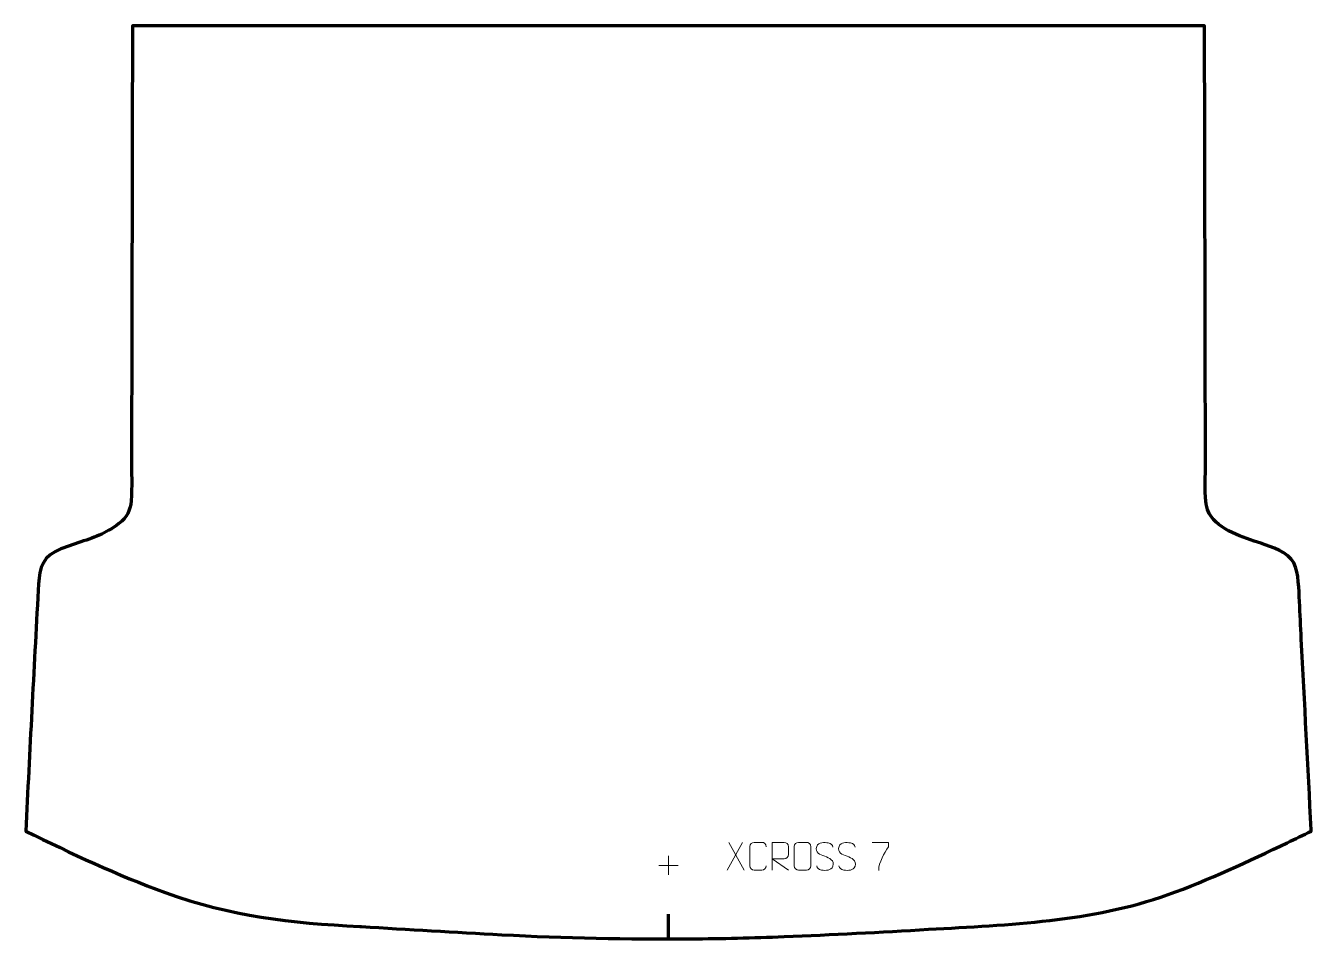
# Model space of a CAD drawing. Header units: millimetres. Extents: x 928 to 2084, y -18 to 802.
import ezdxf

# ---------------------------------------------------------------- set-up
doc = ezdxf.new("R2010")
doc.units = ezdxf.units.MM
doc.header["$MEASUREMENT"] = 0
doc.layers.add('layer 2', color=7, linetype='Continuous')
doc.layers.add('layer 3', color=7, linetype='Continuous')

msp = doc.modelspace()

# ---------------------------------------------------------------- linework, layer by layer
at = {"layer": 'layer 2', "color": 142, "lineweight": 9}
for points in [[(1572.4809, 68.5917), (1572.4809, 68.5917), (1558.7403, 43.6959), (1558.7403, 43.6959)], [(1560.1949, 68.5917), (1560.1949, 68.5917), (1573.9355, 43.6382), (1573.9355, 43.6382)], [(1497.3301, 47.9463), (1497.3301, 47.9463), (1514.4721, 47.9463), (1514.4721, 47.9463)], [(1505.9011, 56.5174), (1505.9011, 56.5174), (1505.9011, 39.3754), (1505.9011, 39.3754)]]:
    msp.add_open_spline(points, degree=3, dxfattribs=at)
for points, knots in [([(1593.7609, 47.4559), (1593.6211, 45.1325), (1591.9439, 43.6529), (1589.7962, 43.6421), (1589.7962, 43.6421), (1587.4643, 43.6425), (1585.1324, 43.6425), (1582.8009, 43.6421), (1582.8009, 43.6421), (1580.8759, 43.5367), (1578.9038, 45.4212), (1578.915, 47.4385), (1578.915, 47.4385), (1578.9154, 53.2086), (1578.9154, 58.9783), (1578.915, 64.7476), (1578.915, 64.7476), (1578.9192, 66.8857), (1580.6659, 68.6049), (1582.8183, 68.5914), (1582.8183, 68.5914), (1585.144, 68.5914), (1587.4701, 68.5914), (1589.7962, 68.5914), (1589.7962, 68.5914), (1591.7428, 68.6269), (1593.7342, 67.1354), (1593.7609, 64.6978)], [0, 0, 0, 0, 0.125, 0.125, 0.125, 0.125, 0.25, 0.25, 0.25, 0.25, 0.375, 0.375, 0.375, 0.375, 0.5, 0.5, 0.5, 0.5, 0.625, 0.625, 0.625, 0.625, 0.75, 0.75, 0.75, 0.75, 1, 1, 1, 1]), ([(1599.0059, 43.6382), (1599.0059, 43.6382), (1599.0059, 68.5917), (1599.0059, 68.5917), (1599.0059, 68.5917), (1602.6007, 68.5917), (1606.1962, 68.5917), (1609.7914, 68.5917), (1609.7914, 68.5917), (1612.1167, 68.554), (1613.674, 67.064), (1613.6699, 64.6976), (1613.6699, 64.6976), (1613.6695, 62.6621), (1613.6695, 59.6027), (1613.6699, 57.5667), (1613.6699, 57.5667), (1613.6634, 55.6912), (1611.8511, 53.7494), (1609.8416, 53.7303), (1609.8416, 53.7303), (1609.8416, 53.7303), (1599.0059, 53.7303), (1599.0059, 53.7303), (1599.0059, 53.7303), (1599.0059, 53.7303), (1613.6606, 43.6382), (1613.6606, 43.6382)], [0, 0, 0, 0, 0.125, 0.125, 0.125, 0.125, 0.25, 0.25, 0.25, 0.25, 0.375, 0.375, 0.375, 0.375, 0.5, 0.5, 0.5, 0.5, 0.625, 0.625, 0.625, 0.625, 0.75, 0.75, 0.75, 0.75, 1, 1, 1, 1]), ([(1622.8183, 68.5914), (1625.144, 68.5914), (1627.4701, 68.5914), (1629.7962, 68.5914), (1629.7962, 68.5914), (1631.7428, 68.627), (1633.7342, 67.1354), (1633.7609, 64.6978), (1633.7609, 64.6978), (1633.7605, 58.9509), (1633.7605, 53.2036), (1633.7609, 47.4559), (1633.7609, 47.4559), (1633.6211, 45.1325), (1631.9439, 43.6529), (1629.7962, 43.6421), (1629.7962, 43.6421), (1627.4643, 43.6425), (1625.1324, 43.6425), (1622.8009, 43.6421), (1622.8009, 43.6421), (1620.8759, 43.5367), (1618.9038, 45.4212), (1618.915, 47.4385), (1618.915, 47.4385), (1618.9153, 53.2086), (1618.9153, 58.9783), (1618.915, 64.7476), (1618.915, 64.7476), (1618.9192, 66.8857), (1620.6659, 68.6049), (1622.8183, 68.5914)], [0, 0, 0, 0, 0.111111111, 0.111111111, 0.111111111, 0.111111111, 0.222222222, 0.222222222, 0.222222222, 0.222222222, 0.333333333, 0.333333333, 0.333333333, 0.333333333, 0.444444444, 0.444444444, 0.444444444, 0.444444444, 0.555555556, 0.555555556, 0.555555556, 0.555555556, 0.666666667, 0.666666667, 0.666666667, 0.666666667, 0.777777778, 0.777777778, 0.777777778, 0.777777778, 1, 1, 1, 1]), ([(1646.3379, 56.115), (1642.0896, 57.5854), (1637.1815, 59.3812), (1639.1866, 64.9015), (1639.1866, 64.9015), (1640.6901, 69.0414), (1645.9037, 68.6529), (1649.5073, 68.0518), (1649.5073, 68.0518), (1652.3679, 67.5746), (1653.2326, 66.3614), (1653.5432, 64.2773)], [0, 0, 0, 0, 0.25, 0.25, 0.25, 0.25, 0.5, 0.5, 0.5, 0.5, 1, 1, 1, 1]), ([(1666.3379, 56.115), (1662.0896, 57.5854), (1657.1815, 59.3812), (1659.1866, 64.9015), (1659.1866, 64.9015), (1660.6901, 69.0414), (1665.9037, 68.6529), (1669.5073, 68.0518), (1669.5073, 68.0518), (1672.3679, 67.5746), (1673.2326, 66.3614), (1673.5432, 64.2773)], [0, 0, 0, 0, 0.25, 0.25, 0.25, 0.25, 0.5, 0.5, 0.5, 0.5, 1, 1, 1, 1]), ([(1688.9244, 68.4203), (1688.9244, 68.4203), (1703.7405, 68.4203), (1703.7405, 68.4203), (1703.7405, 68.4203), (1703.7402, 67.1707), (1703.7402, 65.9211), (1703.7405, 64.6713), (1703.7405, 64.6713), (1699.7461, 58.6742), (1694.8309, 50.8406), (1694.8309, 43.4618)], [0, 0, 0, 0, 0.25, 0.25, 0.25, 0.25, 0.5, 0.5, 0.5, 0.5, 1, 1, 1, 1]), ([(1646.3379, 56.1149), (1650.3565, 54.4682), (1655.386, 52.5799), (1653.552, 47.2196), (1653.552, 47.2196), (1652.0922, 42.9532), (1647.1814, 43.2099), (1643.4553, 43.7646), (1643.4553, 43.7646), (1640.7053, 44.1744), (1639.4844, 45.3879), (1639.1064, 47.5001)], [0, 0, 0, 0, 0.25, 0.25, 0.25, 0.25, 0.5, 0.5, 0.5, 0.5, 1, 1, 1, 1]), ([(1666.3379, 56.1149), (1670.3565, 54.4682), (1675.386, 52.5799), (1673.552, 47.2196), (1673.552, 47.2196), (1672.0922, 42.9532), (1667.1814, 43.2099), (1663.4553, 43.7646), (1663.4553, 43.7646), (1660.7053, 44.1744), (1659.4844, 45.3879), (1659.1064, 47.5001)], [0, 0, 0, 0, 0.25, 0.25, 0.25, 0.25, 0.5, 0.5, 0.5, 0.5, 1, 1, 1, 1])]:
    msp.add_open_spline(points, degree=3, knots=knots, dxfattribs=at)
at = {"layer": 'layer 2', "color": 142, "lineweight": 158}
msp.add_open_spline([(1505.9011, -17.5902), (1505.9011, -17.5902), (1505.9011, 3.9733), (1505.9011, 3.9733)], degree=3, dxfattribs=at)
at = {"layer": 'layer 3', "color": 242, "lineweight": 158}
msp.add_open_spline([(939.511, 295.1271), (940.3467, 309.9042), (940.8192, 322.5603), (955.1126, 329.8981), (955.1126, 329.8981), (961.0832, 332.9633), (968.7405, 335.3709), (975.1335, 337.5027), (975.1335, 337.5027), (989.5319, 342.2949), (999.6403, 345.4715), (1012.0159, 354.8538), (1012.0159, 354.8538), (1019.36, 360.5326), (1022.0809, 366.1986), (1023.0513, 375.3611), (1023.0513, 375.3611), (1023.8202, 387.9459), (1023.358, 401.159), (1023.3682, 413.8113), (1023.3682, 413.8113), (1023.3848, 421.7143), (1023.4013, 429.6174), (1023.4178, 437.5204), (1023.4178, 437.5204), (1023.451, 453.3264), (1023.4841, 469.1325), (1023.5173, 484.9385), (1023.5173, 484.9385), (1023.5522, 501.5765), (1023.587, 518.2144), (1023.6219, 534.8523), (1023.6219, 534.8523), (1023.7754, 608.0593), (1023.9289, 681.2662), (1024.0824, 754.4732), (1024.0824, 754.4732), (1024.1156, 770.2792), (1024.1487, 786.0853), (1024.1819, 801.8912), (1024.1819, 801.8912), (1024.1819, 801.8912), (1505.9011, 801.8912), (1505.9011, 801.8912), (1505.9011, 801.8912), (1505.9011, 801.8912), (1987.6203, 801.8912), (1987.6203, 801.8912), (1987.6203, 801.8912), (1987.7242, 752.3934), (1987.8279, 702.8955), (1987.9317, 653.3976), (1987.9317, 653.3976), (1988.1052, 570.6239), (1988.2788, 487.8502), (1988.4524, 405.0765), (1988.4524, 405.0765), (1988.3611, 394.987), (1986.8391, 372.0955), (1991.7065, 363.8518), (1991.7065, 363.8518), (2000.6843, 348.6464), (2022.5305, 342.3561), (2038.2763, 337.1445), (2038.2763, 337.1445), (2047.9681, 333.9367), (2062.9252, 329.1396), (2067.9102, 319.503), (2067.9102, 319.503), (2072.3876, 310.187), (2072.3502, 295.4724), (2072.9434, 284.9621), (2072.9434, 284.9621), (2073.5783, 273.7141), (2074.0032, 262.4527), (2074.5736, 251.2005), (2074.5736, 251.2005), (2077.5406, 194.087), (2080.5077, 136.9734), (2083.4748, 79.86), (2083.4748, 79.86), (2083.4748, 79.86), (2083.5397, 78.6092), (2083.5397, 78.6092), (2083.5397, 78.6092), (2076.3505, 75.1518), (2069.1613, 71.6945), (2061.9721, 68.2371), (2061.9721, 68.2371), (2027.8296, 51.9557), (1990.448, 34.3426), (1954.9076, 21.7038), (1954.9076, 21.7038), (1885.7203, -2.9007), (1812.1941, -5.2389), (1739.6666, -9.4858), (1739.6666, -9.4858), (1696.3704, -12.0288), (1653.0626, -14.276), (1609.7251, -15.991), (1609.7251, -15.991), (1581.7897, -17.0925), (1553.873, -17.8438), (1525.9156, -18.04), (1525.9156, -18.04), (1469.2326, -18.4173), (1412.6881, -17.2477), (1356.0765, -14.3495), (1356.0765, -14.3495), (1313.9989, -12.1844), (1271.9562, -9.4096), (1229.8872, -7.0912), (1229.8872, -7.0912), (1229.8872, -7.0912), (1228.6413, -7.0226), (1228.6413, -7.0226), (1228.6413, -7.0226), (1165.5388, -3.553), (1113.5337, 1.9615), (1053.4561, 23.5778), (1053.4561, 23.5778), (1010.6593, 39.1342), (969.2679, 58.8844), (928.2645, 78.6118), (928.2645, 78.6118), (931.9395, 150.779), (935.436, 222.984), (939.511, 295.1271)], degree=3, knots=[0, 0, 0, 0, 0.03030303, 0.03030303, 0.03030303, 0.03030303, 0.060606061, 0.060606061, 0.060606061, 0.060606061, 0.090909091, 0.090909091, 0.090909091, 0.090909091, 0.121212121, 0.121212121, 0.121212121, 0.121212121, 0.151515152, 0.151515152, 0.151515152, 0.151515152, 0.181818182, 0.181818182, 0.181818182, 0.181818182, 0.212121212, 0.212121212, 0.212121212, 0.212121212, 0.242424242, 0.242424242, 0.242424242, 0.242424242, 0.272727273, 0.272727273, 0.272727273, 0.272727273, 0.303030303, 0.303030303, 0.303030303, 0.303030303, 0.333333333, 0.333333333, 0.333333333, 0.333333333, 0.363636364, 0.363636364, 0.363636364, 0.363636364, 0.393939394, 0.393939394, 0.393939394, 0.393939394, 0.424242424, 0.424242424, 0.424242424, 0.424242424, 0.454545455, 0.454545455, 0.454545455, 0.454545455, 0.484848485, 0.484848485, 0.484848485, 0.484848485, 0.515151515, 0.515151515, 0.515151515, 0.515151515, 0.545454545, 0.545454545, 0.545454545, 0.545454545, 0.575757576, 0.575757576, 0.575757576, 0.575757576, 0.606060606, 0.606060606, 0.606060606, 0.606060606, 0.636363636, 0.636363636, 0.636363636, 0.636363636, 0.666666667, 0.666666667, 0.666666667, 0.666666667, 0.696969697, 0.696969697, 0.696969697, 0.696969697, 0.727272727, 0.727272727, 0.727272727, 0.727272727, 0.757575758, 0.757575758, 0.757575758, 0.757575758, 0.787878788, 0.787878788, 0.787878788, 0.787878788, 0.818181818, 0.818181818, 0.818181818, 0.818181818, 0.848484848, 0.848484848, 0.848484848, 0.848484848, 0.878787879, 0.878787879, 0.878787879, 0.878787879, 0.909090909, 0.909090909, 0.909090909, 0.909090909, 0.939393939, 0.939393939, 0.939393939, 0.939393939, 1, 1, 1, 1], dxfattribs=at)

doc.saveas('drawing.dxf')
